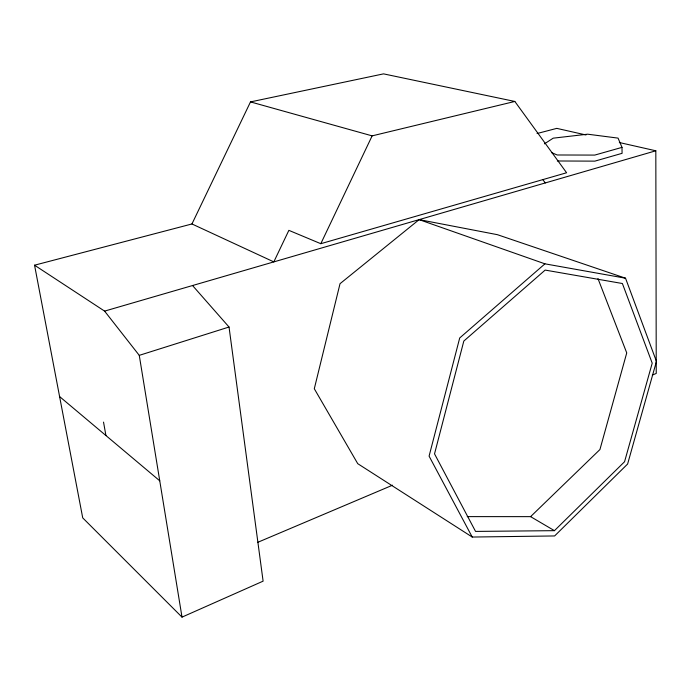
<?xml version="1.0" encoding="UTF-8"?>
<svg xmlns="http://www.w3.org/2000/svg" width="691" height="691" viewBox="0 0 691 691"><rect width="100%" height="100%" fill="white"/><g stroke="black" fill="none" stroke-linecap="round" stroke-linejoin="round"><path stroke-width="1.04" d="M320.805 243.698L372.129 135.868L514.838 101.456L566.594 172.759L320.805 243.698L288.864 230.345L273.817 261.889L191.951 223.962L34.55 265.197L82.721 517.879L182.009 617.132L263.107 581.148L229.032 327.024L192.547 285.53M191.951 223.962L250.496 101.905L383.54 73.868L514.838 101.456M554.441 530.662L624.56 461.726L652.209 363.155L622.392 283.517L545.156 270.086L463.816 341.06L434.527 453.866L475.555 531.414L554.441 530.662L530.593 516.643L467.228 516.618M530.593 516.643L599.935 449.539L626.737 352.911L597.974 278.577M625.536 278.205L544.94 263.832L459.705 337.968L429.085 456.129L472.229 537.045L554.631 535.948L627.618 464.024L656.45 361.393L625.536 278.205L497.39 234.681L419.135 219.626L340.024 283.699L314.301 388.748L357.739 463.67L472.229 537.045M544.439 143.858L553.206 138.165L587.635 134.192L618.056 138.114L622.004 147.373L622.073 153.333L594.865 161.133L557.343 160.986M257.786 542.314L392.523 485.203M652.278 375.109L656.243 373.434L655.819 150.785L619.335 142.527M34.55 265.197L104.6 311.114L139.262 355.355L229.032 327.024M104.6 311.114L655.819 150.785M622.004 147.373L594.752 155.086L557.153 154.983L551.478 152.556M537.054 133.536L556.782 128.371L585.977 134.97M250.496 101.905L372.129 135.868M419.135 219.626L544.94 263.832M59.599 396.574L159.751 480.815M542.729 179.513L545.285 182.934M103.529 422.097L105.93 435.546M139.262 355.355L182.009 617.132"/></g></svg>
